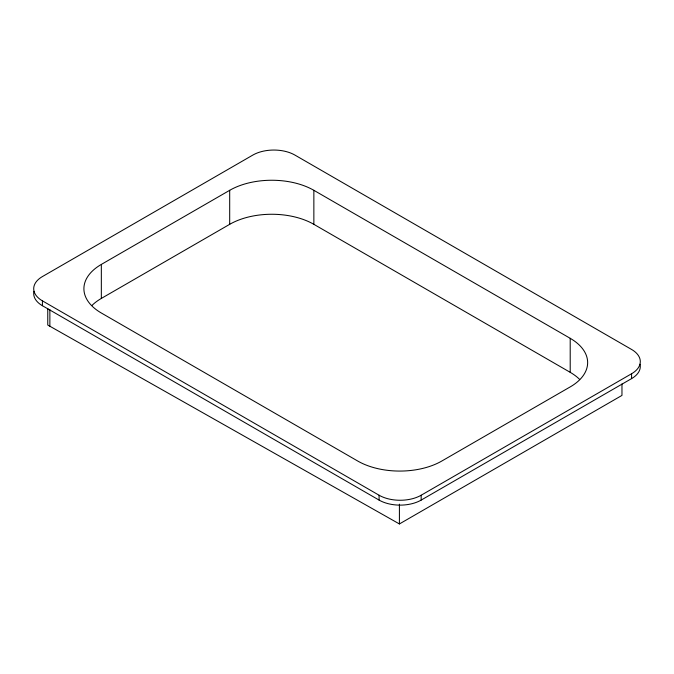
<?xml version="1.0" encoding="UTF-8"?>
<svg xmlns="http://www.w3.org/2000/svg" width="674" height="674" viewBox="0 0 674 674"><rect width="100%" height="100%" fill="white"/><g stroke="black" fill="none" stroke-linecap="round" stroke-linejoin="round"><path stroke-width="1.01" d="M101.336 264.419L229.691 190.312A59.514 34.357 0 0 1 313.857 190.312L570.204 338.314A59.514 34.357 0 0 1 570.204 386.91L441.849 461.008A59.514 34.357 0 0 1 357.683 461.008L101.336 313.006A59.514 34.357 0 0 1 101.336 264.419L101.336 298.43A59.514 34.357 0 0 0 91.875 305.549M101.336 298.43L229.691 224.324A59.514 34.357 0 0 1 313.857 224.324L570.204 372.326A59.514 34.357 0 0 1 579.665 379.445M42.42 300.857L379.083 495.23A29.757 17.179 0 0 0 421.166 495.23L631.58 373.75A29.757 17.179 0 0 0 631.58 349.452L294.917 155.079A29.757 17.179 0 0 0 252.834 155.079L42.42 276.567A29.757 17.179 0 0 0 42.42 300.857L42.42 305.718L379.083 500.091A29.757 17.179 0 0 0 421.166 500.091L631.58 378.611A29.757 17.179 0 0 0 640.047 364.221M47.761 308.38L47.761 325.037L399.412 523.951L621.967 395.411L621.967 383.953M631.58 373.75L631.58 378.611M570.204 338.314L570.204 372.326M421.166 495.23L421.166 500.091M399.412 504.169L399.412 523.951M379.083 495.23L379.083 500.091M313.857 190.312L313.857 224.324M229.691 190.312L229.691 224.324M49.868 309.593L49.868 326.25M42.42 305.718A29.757 17.179 0 0 1 33.953 291.328"/></g></svg>
